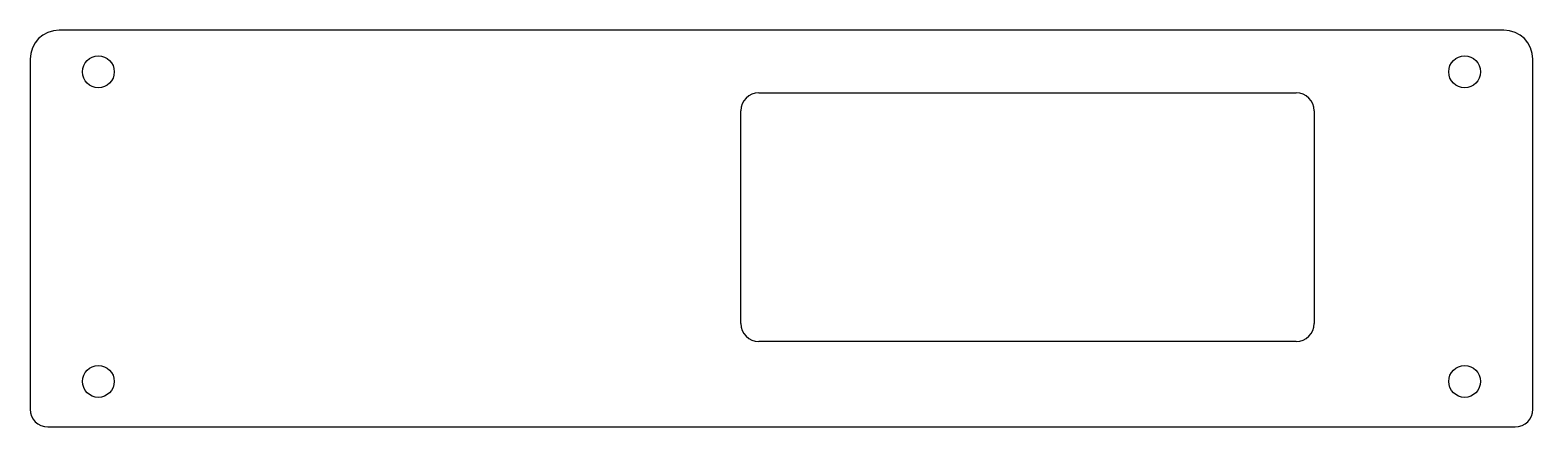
# Model space of a CAD drawing. Header units: millimetres. Extents: x -105 to 105, y 44 to 100.
import ezdxf

# ---------------------------------------------------------------- set-up
doc = ezdxf.new("R2010")
doc.units = ezdxf.units.MM

msp = doc.modelspace()

# ---------------------------------------------------------------- linework, layer by layer
at = {"color": 7, "linetype": 'Continuous', "lineweight": 25}
for p, q in [((100.71, 99.69), (-100.71, 99.69)), ((-104.78, 95.63), (-104.78, 46.84)), ((104.78, 46.84), (104.78, 95.63)), ((-3.18, 90.93), (71.77, 90.93)), ((-5.68, 58.77), (-5.68, 88.43)), ((74.27, 88.43), (74.27, 58.77)), ((71.77, 56.27), (-3.18, 56.27)), ((-102.28, 44.34), (102.28, 44.34))]:
    msp.add_line(p, q, dxfattribs=at)
for centre in [(-95.25, 93.87), (95.25, 93.87), (-95.25, 50.69), (95.25, 50.69)]:
    msp.add_circle(centre, 2.22, dxfattribs=at)
for centre, radius, start, end in [((-100.71, 95.63), 4.06, 90, 180), ((100.71, 95.63), 4.06, 0, 90), ((-3.18, 88.43), 2.5, 90, 180), ((71.77, 88.43), 2.5, 0, 90), ((-3.18, 58.77), 2.5, 180, 270), ((71.77, 58.77), 2.5, 270, 0), ((-102.28, 46.84), 2.5, 180, 270), ((102.28, 46.84), 2.5, 270, 0)]:
    msp.add_arc(centre, radius, start, end, dxfattribs=at)

doc.saveas('drawing.dxf')
